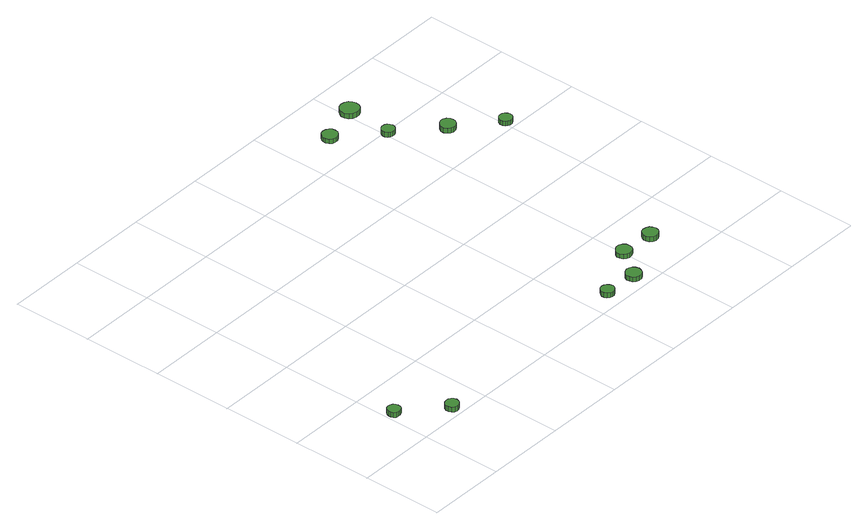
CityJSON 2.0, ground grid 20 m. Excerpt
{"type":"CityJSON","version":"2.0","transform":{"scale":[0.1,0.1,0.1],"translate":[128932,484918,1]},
"CityObjects":{
"tree1":{"type":"SolitaryVegetationObject","attributes":{"function":"something"},"geometry":[{"type":"MultiSurface","lod":"1","boundaries":[[[0,1,2,3,4,5,6,7,8,9,10,11,12,13,14]],[[15,16,17,18,19,20,21,22,23,24,25,26,27,28,29]],[[0,29,28,1]],[[1,28,27,2]],[[2,27,26,3]],[[3,26,25,4]],[[4,25,24,5]],[[5,24,23,6]],[[6,23,22,7]],[[7,22,21,8]],[[8,21,20,9]],[[9,20,19,10]],[[10,19,18,11]],[[11,18,17,12]],[[12,17,16,13]],[[13,16,15,14]],[[14,15,29,0]]]}]},
"tree2":{"type":"SolitaryVegetationObject","attributes":{"function":"something"},"geometry":[{"type":"MultiSurface","lod":"1","boundaries":[[[30,31,32,33,34,35,36,37,38,39,40,41,42,43,44]],[[45,46,47,48,49,50,51,52,53,54,55,56,57,58,59]],[[30,59,58,31]],[[31,58,57,32]],[[32,57,56,33]],[[33,56,55,34]],[[34,55,54,35]],[[35,54,53,36]],[[36,53,52,37]],[[37,52,51,38]],[[38,51,50,39]],[[39,50,49,40]],[[40,49,48,41]],[[41,48,47,42]],[[42,47,46,43]],[[43,46,45,44]],[[44,45,59,30]]]}]},
"tree3":{"type":"SolitaryVegetationObject","attributes":{"function":"something"},"geometry":[{"type":"MultiSurface","lod":"1","boundaries":[[[60,61,62,63,64,65,66,67,68,69,70,71,72,73,74]],[[75,76,77,78,79,80,81,82,83,84,85,86,87,88,89]],[[60,89,88,61]],[[61,88,87,62]],[[62,87,86,63]],[[63,86,85,64]],[[64,85,84,65]],[[65,84,83,66]],[[66,83,82,67]],[[67,82,81,68]],[[68,81,80,69]],[[69,80,79,70]],[[70,79,78,71]],[[71,78,77,72]],[[72,77,76,73]],[[73,76,75,74]],[[74,75,89,60]]]}]},
"tree4":{"type":"SolitaryVegetationObject","attributes":{"function":"something"},"geometry":[{"type":"MultiSurface","lod":"1","boundaries":[[[90,91,92,93,94,95,96,97,98,99,100,101,102,103,104]],[[105,106,107,108,109,110,111,112,113,114,115,116,117,118,119]],[[90,119,118,91]],[[91,118,117,92]],[[92,117,116,93]],[[93,116,115,94]],[[94,115,114,95]],[[95,114,113,96]],[[96,113,112,97]],[[97,112,111,98]],[[98,111,110,99]],[[99,110,109,100]],[[100,109,108,101]],[[101,108,107,102]],[[102,107,106,103]],[[103,106,105,104]],[[104,105,119,90]]]}]},
"tree5":{"type":"SolitaryVegetationObject","attributes":{"function":"something"},"geometry":[{"type":"MultiSurface","lod":"1","boundaries":[[[120,121,122,123,124,125,126,127,128,129,130,131,132,133,134]],[[135,136,137,138,139,140,141,142,143,144,145,146,147,148,149]],[[120,149,148,121]],[[121,148,147,122]],[[122,147,146,123]],[[123,146,145,124]],[[124,145,144,125]],[[125,144,143,126]],[[126,143,142,127]],[[127,142,141,128]],[[128,141,140,129]],[[129,140,139,130]],[[130,139,138,131]],[[131,138,137,132]],[[132,137,136,133]],[[133,136,135,134]],[[134,135,149,120]]]}]},
"tree6":{"type":"SolitaryVegetationObject","attributes":{"function":"something"},"geometry":[{"type":"MultiSurface","lod":"1","boundaries":[[[150,151,152,153,154,155,156,157,158,159,160,161,162,163,164]],[[165,166,167,168,169,170,171,172,173,174,175,176,177,178,179]],[[150,179,178,151]],[[151,178,177,152]],[[152,177,176,153]],[[153,176,175,154]],[[154,175,174,155]],[[155,174,173,156]],[[156,173,172,157]],[[157,172,171,158]],[[158,171,170,159]],[[159,170,169,160]],[[160,169,168,161]],[[161,168,167,162]],[[162,167,166,163]],[[163,166,165,164]],[[164,165,179,150]]]}]},
"tree7":{"type":"SolitaryVegetationObject","attributes":{"function":"something"},"geometry":[{"type":"MultiSurface","lod":"1","boundaries":[[[180,181,182,183,184,185,186,187,188,189,190,191,192,193,194]],[[195,196,197,198,199,200,201,202,203,204,205,206,207,208,209]],[[180,209,208,181]],[[181,208,207,182]],[[182,207,206,183]],[[183,206,205,184]],[[184,205,204,185]],[[185,204,203,186]],[[186,203,202,187]],[[187,202,201,188]],[[188,201,200,189]],[[189,200,199,190]],[[190,199,198,191]],[[191,198,197,192]],[[192,197,196,193]],[[193,196,195,194]],[[194,195,209,180]]]}]},
"tree8":{"type":"SolitaryVegetationObject","attributes":{"function":"something"},"geometry":[{"type":"MultiSurface","lod":"1","boundaries":[[[210,211,212,213,214,215,216,217,218,219,220,221,222,223,224]],[[225,226,227,228,229,230,231,232,233,234,235,236,237,238,239]],[[210,239,238,211]],[[211,238,237,212]],[[212,237,236,213]],[[213,236,235,214]],[[214,235,234,215]],[[215,234,233,216]],[[216,233,232,217]],[[217,232,231,218]],[[218,231,230,219]],[[219,230,229,220]],[[220,229,228,221]],[[221,228,227,222]],[[222,227,226,223]],[[223,226,225,224]],[[224,225,239,210]]]}]},
"tree9":{"type":"SolitaryVegetationObject","attributes":{"function":"something"},"geometry":[{"type":"MultiSurface","lod":"1","boundaries":[[[240,241,242,243,244,245,246,247,248,249,250,251,252,253,254]],[[255,256,257,258,259,260,261,262,263,264,265,266,267,268,269]],[[240,269,268,241]],[[241,268,267,242]],[[242,267,266,243]],[[243,266,265,244]],[[244,265,264,245]],[[245,264,263,246]],[[246,263,262,247]],[[247,262,261,248]],[[248,261,260,249]],[[249,260,259,250]],[[250,259,258,251]],[[251,258,257,252]],[[252,257,256,253]],[[253,256,255,254]],[[254,255,269,240]]]}]},
"tree10":{"type":"SolitaryVegetationObject","attributes":{"function":"something"},"geometry":[{"type":"MultiSurface","lod":"1","boundaries":[[[270,271,272,273,274,275,276,277,278,279,280,281,282,283,284]],[[285,286,287,288,289,290,291,292,293,294,295,296,297,298,299]],[[270,299,298,271]],[[271,298,297,272]],[[272,297,296,273]],[[273,296,295,274]],[[274,295,294,275]],[[275,294,293,276]],[[276,293,292,277]],[[277,292,291,278]],[[278,291,290,279]],[[279,290,289,280]],[[280,289,288,281]],[[281,288,287,282]],[[282,287,286,283]],[[283,286,285,284]],[[284,285,299,270]]]}]},
"tree11":{"type":"SolitaryVegetationObject","attributes":{"function":"something"},"geometry":[{"type":"MultiSurface","lod":"1","boundaries":[[[300,301,302,303,304,305,306,307,308,309,310,311,312,313,314]],[[315,316,317,318,319,320,321,322,323,324,325,326,327,328,329]],[[300,329,328,301]],[[301,328,327,302]],[[302,327,326,303]],[[303,326,325,304]],[[304,325,324,305]],[[305,324,323,306]],[[306,323,322,307]],[[307,322,321,308]],[[308,321,320,309]],[[309,320,319,310]],[[310,319,318,311]],[[311,318,317,312]],[[312,317,316,313]],[[313,316,315,314]],[[314,315,329,300]]]}]}
},
"vertices":[
[38,111,16],[37,117,16],[33,123,16],[27,126,16],[21,127,16],[14,125,16],[9,120,16],[7,114,16],[7,108,16],[9,101,16],[14,97,16],[21,95,16],[27,96,16],[33,99,16],[37,104,16],[37,104,3],[33,99,3],[27,96,3],[21,95,3],[14,97,3],[9,101,3],[7,108,3],[7,114,3],[9,120,3],[14,125,3],[21,127,3],[27,126,3],[33,123,3],[37,117,3],[38,111,3],
[135,26,18],[133,33,18],[129,38,18],[123,42,18],[116,42,18],[110,40,18],[104,36,18],[102,29,18],[102,22,18],[104,16,18],[110,11,18],[116,9,18],[123,10,18],[129,13,18],[133,19,18],[133,19,5],[129,13,5],[123,10,5],[116,9,5],[110,11,5],[104,16,5],[102,22,5],[102,29,5],[104,36,5],[110,40,5],[116,42,5],[123,42,5],[129,38,5],[133,33,5],[135,26,5],
[675,37,21],[673,44,21],[669,50,21],[663,53,21],[657,54,21],[650,52,21],[645,47,21],[642,41,21],[642,34,21],[645,28,21],[650,23,21],[657,21,21],[663,22,21],[669,25,21],[673,31,21],[673,31,8],[669,25,8],[663,22,8],[657,21,8],[650,23,8],[645,28,8],[642,34,8],[642,41,8],[645,47,8],[650,52,8],[657,54,8],[663,53,8],[669,50,8],[673,44,8],[675,37,8],
[762,35,20],[760,43,20],[756,49,20],[749,53,20],[741,54,20],[733,51,20],[727,46,20],[724,39,20],[724,31,20],[727,23,20],[733,18,20],[741,16,20],[749,16,20],[756,20,20],[760,27,20],[760,27,8],[756,20,8],[749,16,8],[741,16,8],[733,18,8],[727,23,8],[724,31,8],[724,39,8],[727,46,8],[733,51,8],[741,54,8],[749,53,8],[756,49,8],[760,43,8],[762,35,8],
[811,105,22],[810,112,22],[805,119,22],[798,123,22],[790,124,22],[783,121,22],[777,116,22],[773,109,22],[773,101,22],[777,93,22],[783,88,22],[790,85,22],[798,86,22],[805,90,22],[810,97,22],[810,97,10],[805,90,10],[798,86,10],[790,85,10],[783,88,10],[777,93,10],[773,101,10],[773,109,10],[777,116,10],[783,121,10],[790,124,10],[798,123,10],[805,119,10],[810,112,10],[811,105,10],
[898,102,22],[896,110,22],[892,116,22],[885,120,22],[877,121,22],[869,119,22],[863,113,22],[860,106,22],[860,98,22],[863,91,22],[869,85,22],[877,83,22],[885,84,22],[892,88,22],[896,94,22],[896,94,9],[892,88,9],[885,84,9],[877,83,9],[869,85,9],[863,91,9],[860,98,9],[860,106,9],[863,113,9],[869,119,9],[877,121,9],[885,120,9],[892,116,9],[896,110,9],[898,102,9],
[726,874,19],[725,882,19],[720,888,19],[713,892,19],[705,893,19],[697,891,19],[691,885,19],[688,878,19],[688,870,19],[691,863,19],[697,857,19],[705,855,19],[713,856,19],[720,860,19],[725,866,19],[725,866,7],[720,860,7],[713,856,7],[705,855,7],[697,857,7],[691,863,7],[688,870,7],[688,878,7],[691,885,7],[697,891,7],[705,893,7],[713,892,7],[720,888,7],[725,882,7],[726,874,7],
[821,790,20],[819,796,20],[815,802,20],[810,805,20],[803,806,20],[797,804,20],[792,799,20],[789,793,20],[789,787,20],[792,780,20],[797,776,20],[803,774,20],[810,775,20],[815,778,20],[819,783,20],[819,783,7],[815,778,7],[810,775,7],[803,774,7],[797,776,7],[792,780,7],[789,787,7],[789,793,7],[792,799,7],[797,804,7],[803,806,7],[810,805,7],[815,802,7],[819,796,7],[821,790,7],
[837,908,15],[835,917,15],[830,925,15],[821,930,15],[812,931,15],[802,928,15],[795,921,15],[791,913,15],[791,903,15],[795,894,15],[802,888,15],[812,885,15],[821,886,15],[830,890,15],[835,898,15],[835,898,2],[830,890,2],[821,886,2],[812,885,2],[802,888,2],[795,894,2],[791,903,2],[791,913,2],[795,921,2],[802,928,2],[812,931,2],[821,930,2],[830,925,2],[835,917,2],[837,908,2],
[921,701,21],[920,709,21],[915,716,21],[908,720,21],[900,721,21],[893,718,21],[887,713,21],[883,705,21],[883,697,21],[887,690,21],[893,685,21],[900,682,21],[908,683,21],[915,687,21],[920,694,21],[920,694,8],[915,687,8],[908,683,8],[900,682,8],[893,685,8],[887,690,8],[883,697,8],[883,705,8],[887,713,8],[893,718,8],[900,721,8],[908,720,8],[915,716,8],[920,709,8],[921,701,8],
[1016,619,22],[1015,625,22],[1011,631,22],[1005,634,22],[998,635,22],[992,633,22],[987,628,22],[984,622,22],[984,615,22],[987,609,22],[992,605,22],[998,603,22],[1005,603,22],[1011,607,22],[1015,612,22],[1015,612,10],[1011,607,10],[1005,603,10],[998,603,10],[992,605,10],[987,609,10],[984,615,10],[984,622,10],[987,628,10],[992,633,10],[998,635,10],[1005,634,10],[1011,631,10],[1015,625,10],[1016,619,10]
]}
